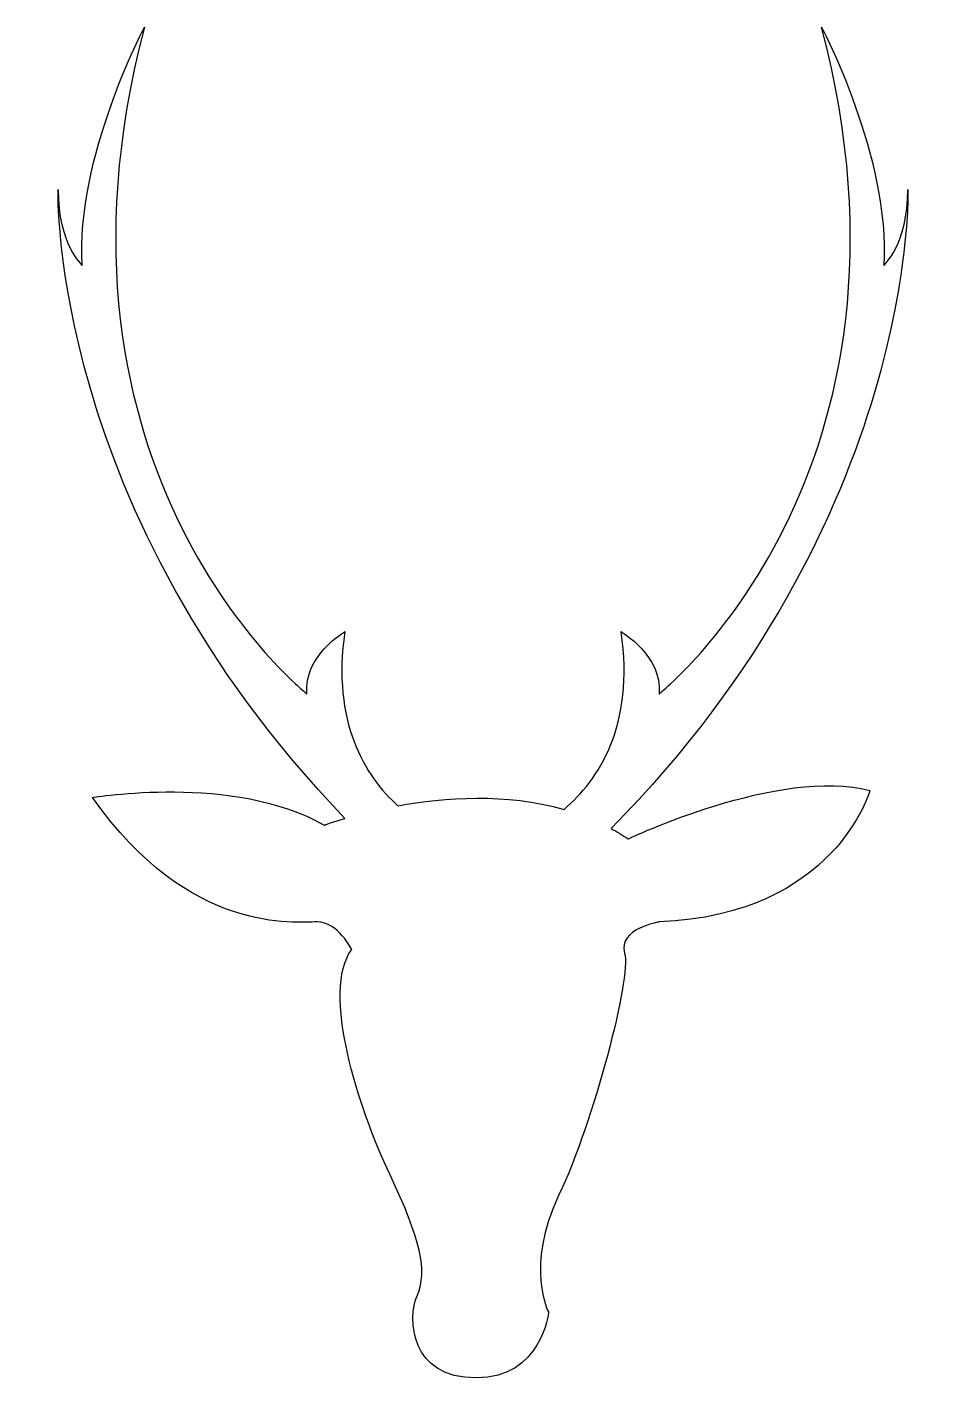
# Model space of a CAD drawing. Header units: centimetres. Extents: x -7.1 to 7.1, y -10.5 to 10.5.
import ezdxf

# ---------------------------------------------------------------- set-up
doc = ezdxf.new("R2010")
doc.units = ezdxf.units.CM
doc.header["$MEASUREMENT"] = 0
doc.layers.add('Layer 1', color=7, linetype='Continuous')

msp = doc.modelspace()

# ---------------------------------------------------------------- linework, layer by layer
at = {"layer": 'Layer 1'}
msp.add_open_spline([(2.24893, -2.12968), (2.16334, -2.07089), (2.07542, -2.01731), (1.98628, -1.96842), (1.98628, -1.96842), (6.73828, 2.85081), (6.58619, 7.93763), (6.58619, 7.93763), (6.58619, 7.93763), (6.58619, 7.08046), (6.21112, 6.75947), (6.21112, 6.75947), (6.21112, 6.75947), (6.31849, 8.41939), (5.24751, 10.45406), (5.24751, 10.45406), (5.24751, 10.45406), (7.06813, 3.54632), (2.73058, 0.1192), (2.73058, 0.1192), (2.73058, 0.1192), (2.78434, 0.70864), (2.14159, 1.08326), (2.14159, 1.08326), (2.14159, 1.08326), (2.35548, -0.38145), (1.78657, -1.21989), (1.25762, -1.6705), (1.25762, -1.6705), (0.36029, -1.41261), (-0.59949, -1.48497), (-1.31947, -1.61639), (-1.31947, -1.61639), (-1.82935, -1.15379), (-2.3465, -0.32435), (-2.14182, 1.08326), (-2.14182, 1.08326), (-2.14182, 1.08326), (-2.78407, 0.70864), (-2.73044, 0.1192), (-2.73044, 0.1192), (-2.73044, 0.1192), (-7.06789, 3.54627), (-5.24732, 10.45406), (-5.24732, 10.45406), (-5.24732, 10.45406), (-6.31846, 8.41933), (-6.21138, 6.75947), (-6.21138, 6.75947), (-6.21138, 6.75947), (-6.58619, 7.08046), (-6.58619, 7.93763), (-6.58619, 7.93763), (-6.58619, 7.93763), (-6.73478, 2.96124), (-2.13995, -1.81033), (-2.13995, -1.81033), (-2.345, -1.87079), (-2.46324, -1.91558), (-2.46324, -1.91558), (-2.46324, -1.91558), (-3.85598, -1.11238), (-6.05102, -1.48703), (-6.05102, -1.48703), (-6.05102, -1.48703), (-4.55149, -3.6291), (-2.89189, -3.41518), (-2.57053, -3.41518), (-2.57053, -3.41518), (-2.24943, -3.41518), (-2.03493, -3.84322), (-2.03493, -3.84322), (-2.03493, -3.84322), (-2.51697, -4.48603), (-1.92804, -6.30649), (-1.44594, -7.324), (-1.44594, -7.324), (-0.96403, -8.34143), (-0.85732, -8.82313), (-1.01769, -9.19839), (-1.01769, -9.19839), (-1.17811, -9.57304), (-1.12477, -10.48323), (-0.10705, -10.48323), (-0.10705, -10.48323), (0.91009, -10.48323), (1.0173, -9.46601), (1.0173, -9.46601), (1.0173, -9.46601), (1.0173, -9.46601), (0.64223, -8.76994), (1.17796, -7.6452), (1.17796, -7.6452), (1.71337, -6.5208), (2.3027, -4.27171), (2.19531, -3.89687), (2.19531, -3.89687), (2.08818, -3.52203), (2.73062, -3.41517), (2.73062, -3.41517), (2.73062, -3.41517), (5.46152, -3.30788), (5.99698, -1.37994), (5.99698, -1.37994), (5.99698, -1.37994), (4.60497, -1.00528), (2.24893, -2.12968), (2.24893, -2.12968)], degree=3, knots=[0, 0, 0, 0, 0.03571429, 0.03571429, 0.03571429, 0.03571429, 0.07142857, 0.07142857, 0.07142857, 0.07142857, 0.10714286, 0.10714286, 0.10714286, 0.10714286, 0.14285714, 0.14285714, 0.14285714, 0.14285714, 0.17857143, 0.17857143, 0.17857143, 0.17857143, 0.21428571, 0.21428571, 0.21428571, 0.21428571, 0.25, 0.25, 0.25, 0.25, 0.28571429, 0.28571429, 0.28571429, 0.28571429, 0.32142857, 0.32142857, 0.32142857, 0.32142857, 0.35714286, 0.35714286, 0.35714286, 0.35714286, 0.39285714, 0.39285714, 0.39285714, 0.39285714, 0.42857143, 0.42857143, 0.42857143, 0.42857143, 0.46428571, 0.46428571, 0.46428571, 0.46428571, 0.5, 0.5, 0.5, 0.5, 0.53571429, 0.53571429, 0.53571429, 0.53571429, 0.57142857, 0.57142857, 0.57142857, 0.57142857, 0.60714286, 0.60714286, 0.60714286, 0.60714286, 0.64285714, 0.64285714, 0.64285714, 0.64285714, 0.67857143, 0.67857143, 0.67857143, 0.67857143, 0.71428571, 0.71428571, 0.71428571, 0.71428571, 0.75, 0.75, 0.75, 0.75, 0.78571429, 0.78571429, 0.78571429, 0.78571429, 0.82142857, 0.82142857, 0.82142857, 0.82142857, 0.85714286, 0.85714286, 0.85714286, 0.85714286, 0.89285714, 0.89285714, 0.89285714, 0.89285714, 0.92857143, 0.92857143, 0.92857143, 0.92857143, 1, 1, 1, 1], dxfattribs=at)

doc.saveas('drawing.dxf')
